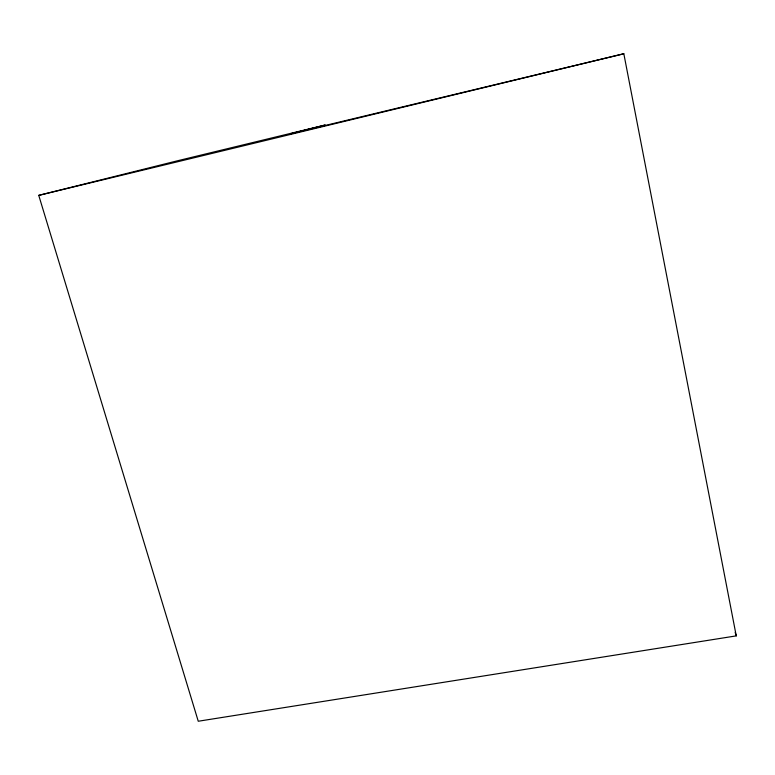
<?xml version="1.0" encoding="UTF-8"?>
<svg xmlns="http://www.w3.org/2000/svg" width="775" height="775" viewBox="0 0 775 775"><rect width="100%" height="100%" fill="white"/><g stroke="black" fill="none" stroke-linecap="round" stroke-linejoin="round"><path stroke-width="1.16" d="M38.75 195.368L178.366 160.57L325.238 124.998L291.09 133.658L623.827 53.756L736.25 635.878L198.255 721.244L38.75 195.368L623.827 53.756M735.175 632.41L736.25 635.878"/></g></svg>
